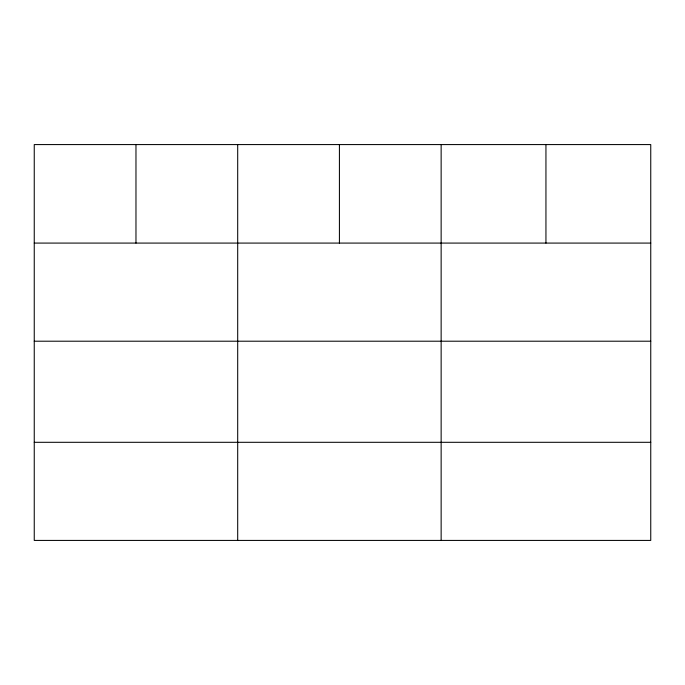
<?xml version="1.0" encoding="UTF-8"?>
<svg xmlns="http://www.w3.org/2000/svg" width="685" height="685" viewBox="0 0 685 685"><rect width="100%" height="100%" fill="white"/><g stroke="black" fill="none" stroke-linecap="round" stroke-linejoin="round"><path stroke-width="1.03" d="M650.75 341.207L650.75 144.578L34.25 144.578L34.25 540.422L650.75 540.422L650.75 341.207L34.25 341.207M34.25 243.081L650.75 243.081M34.25 442.304L650.75 442.304M545.945 144.578L545.945 243.081M441.14 144.578L441.14 540.422M339.417 144.578L339.417 243.081M237.695 144.578L237.695 540.422M135.972 144.578L135.972 243.081"/></g></svg>
